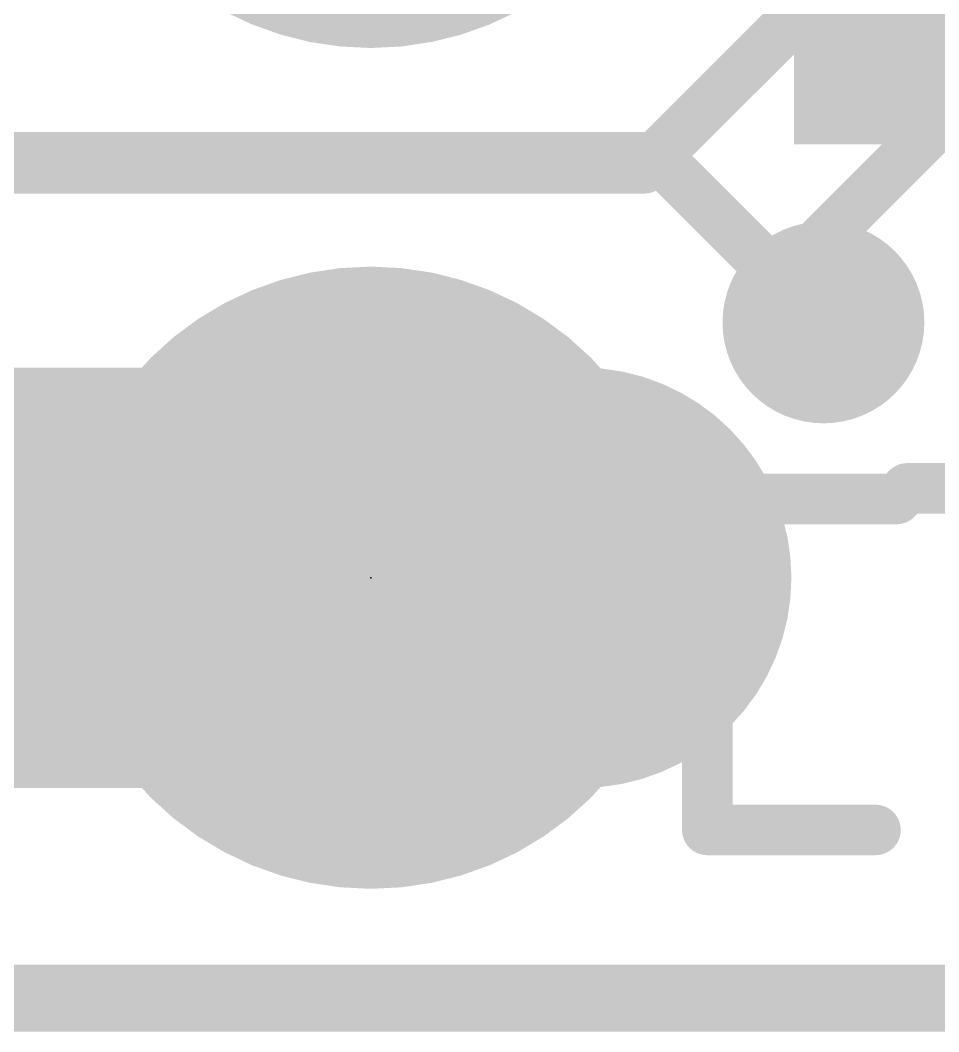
# Model space of a CAD drawing. Extents: x -6.3 to 43.3, y -21.6 to 50.8.
# Drawn here: x 28.151 to 30.925, y -0.102 to 2.954 of the extents above; entities that cross this region are included whole.
import ezdxf

# ---------------------------------------------------------------- set-up
doc = ezdxf.new("R2010")
doc.units = 0
for name, color, linetype in [('1', 12, 'CONTINUOUS'), ('15', 30, 'CONTINUOUS'), ('16', 132, 'CONTINUOUS'), ('17', 110, 'CONTINUOUS'), ('18', 110, 'CONTINUOUS'), ('2', 41, 'CONTINUOUS'), ('20', 31, 'CONTINUOUS'), ('21', 41, 'CONTINUOUS'), ('22', 40, 'CONTINUOUS'), ('24', 53, 'CONTINUOUS')]:
    doc.layers.add(name, color=color, linetype=linetype)

# ---------------------------------------------------------------- blocks, each defined once
blk = doc.blocks.new('RECT')
blk.add_solid([(-0.5, -0.5), (0.5, -0.5), (-0.5, 0.5), (0.5, 0.5)])
blk = doc.blocks.new('ROUNDP')
at = {"const_width": 0.5}
blk.add_lwpolyline([(0, -0.25, 1), (0, 0.25, 1), (0, -0.25)], format="xyb", dxfattribs=at)
blk = doc.blocks.new('ROUNDV')
at = {"const_width": 0.5}
blk.add_lwpolyline([(0, -0.25, 1), (0, 0.25, 1), (0, -0.25)], format="xyb", dxfattribs=at)

msp = doc.modelspace()

# ---------------------------------------------------------------- linework, layer by layer
at = {"layer": '1', "const_width": 0.1524}
for points in [[(30.85, 2.84), (31.3166, 3.3066)], [(25.781, 2.54), (30.0779, 2.54)], [(30.0779, 2.54), (30.5767, 2.0412)], [(29.48, 1.54), (29.21, 1.27)], [(30.3235, 1.54), (29.48, 1.54)], [(30.3557, 1.5078), (30.3235, 1.54)], [(30.8298, 1.54), (30.7976, 1.5078)], [(31.1, 1.54), (30.8298, 1.54)], [(30.7976, 1.5078), (30.3557, 1.5078)], [(43.18, 0), (0, 0)]]:
    msp.add_lwpolyline(points, dxfattribs=at)
at = {"layer": '1', "const_width": 0.0762}
for points in [[(30.8231, 2.8669, 1), (30.8769, 2.8131)], [(30.1048, 2.5669, 1), (30.0509, 2.5131)], [(30.0779, 2.5019, 1), (30.0779, 2.5781)], [(30.5497, 2.0143, 1), (30.6036, 2.0681)], [(29.48, 1.5781, 1), (29.48, 1.5019)], [(29.5069, 1.5131, 1), (29.4531, 1.5669)], [(30.3505, 1.5669, 1), (30.2966, 1.5131)], [(30.3235, 1.5019, 1), (30.3235, 1.5781)], [(30.8298, 1.5781, 1), (30.8298, 1.5019)], [(30.8567, 1.5131, 1), (30.8029, 1.5669)], [(30.3557, 1.5459, 1), (30.3557, 1.4697)], [(30.3288, 1.4809, 1), (30.3827, 1.5347)], [(30.7707, 1.5347, 1), (30.8246, 1.4809)], [(30.7976, 1.4697, 1), (30.7976, 1.5459)], [(29.1831, 1.2969, 1), (29.2369, 1.2431)]]:
    msp.add_lwpolyline(points, format="xyb", dxfattribs=at)
at = {"layer": '15', "const_width": 0.1524}
msp.add_lwpolyline([(0, 0), (43.18, 0)], dxfattribs=at)
at = {"layer": '16', "const_width": 0.1524}
for points in [[(30.0356, 2.5066), (31.369, 3.84)], [(31.0755, 2.794), (30.5767, 2.2952)], [(18.0953, 2.5066), (30.0356, 2.5066)], [(30.5767, 2.0412), (30.5767, 2.2952)], [(43.18, 0), (0, 0)]]:
    msp.add_lwpolyline(points, dxfattribs=at)
at = {"layer": '16', "const_width": 0.0762}
for points in [[(30.0087, 2.5335, 1), (30.0625, 2.4797)], [(30.0356, 2.4685, 1), (30.0356, 2.5447)], [(30.6148, 2.2952, 1), (30.5386, 2.2952)], [(30.5497, 2.3221, 1), (30.6036, 2.2683)], [(30.5386, 2.0412, 1), (30.6148, 2.0412)]]:
    msp.add_lwpolyline(points, format="xyb", dxfattribs=at)
at = {"layer": '2', "const_width": 0.1524}
msp.add_lwpolyline([(0, 0), (43.18, 0)], dxfattribs=at)
at = {"layer": '20', "const_width": 0.2032}
msp.add_lwpolyline([(42.0164, 0), (1.0749, 0)], dxfattribs=at)
at = {"layer": '21'}
for points, const_width in [([(29.845, 1.27), (23.622, 1.27)], 1.27), ([(30.226, 1.016), (30.226, 0.508)], 0.1524), ([(30.226, 0.508), (30.734, 0.508)], 0.1524)]:
    msp.add_lwpolyline(points, dxfattribs=dict(at, const_width=const_width))
for points, const_width in [([(29.845, 0.9525, 1), (29.845, 1.5875)], 0.635), ([(30.2641, 1.016, 1), (30.1879, 1.016)], 0.0762), ([(30.226, 0.5461, 1), (30.226, 0.4699)], 0.0762), ([(30.734, 0.4699, 1), (30.734, 0.5461)], 0.0762), ([(30.1879, 0.508, 1), (30.2641, 0.508)], 0.0762)]:
    msp.add_lwpolyline(points, format="xyb", dxfattribs=dict(at, const_width=const_width))
at = {"layer": '22', "const_width": 1.27}
msp.add_lwpolyline([(29.845, 1.27), (0.762, 1.27)], dxfattribs=at)
at = {"layer": '22', "const_width": 0.635}
msp.add_lwpolyline([(29.845, 0.9525, 1), (29.845, 1.5875)], format="xyb", dxfattribs=at)
at = {"layer": '24'}
msp.add_point((29.21, 1.27), dxfattribs=at)

# ---------------------------------------------------------------- block references
at = {"layer": '1', "xscale": 0.725, "yscale": 0.522}
msp.add_blockref('RECT', (30.85, 2.84), dxfattribs=at)
at = {"layer": '17'}
for p, xscale, yscale, rotation in [((29.21, 3.81), 1.8796, 1.8796, 270), ((29.21, 3.81), 1.8796, 1.8796, 270), ((29.21, 1.27), 1.8796, 1.8796, 90), ((29.21, 1.27), 1.8796, 1.8796, 90), ((29.21, 1.27), 1.524, 1.524, 90), ((29.21, 1.27), 1.524, 1.524, 90)]:
    msp.add_blockref('ROUNDP', p, dxfattribs=dict(at, xscale=xscale, yscale=yscale, rotation=rotation))
at = {"layer": '18', "xscale": 0.6096, "yscale": 0.6096}
msp.add_blockref('ROUNDV', (30.5767, 2.0412), dxfattribs=at)
msp.add_blockref('ROUNDV', (30.5767, 2.0412), dxfattribs=at)

doc.saveas('drawing.dxf')
